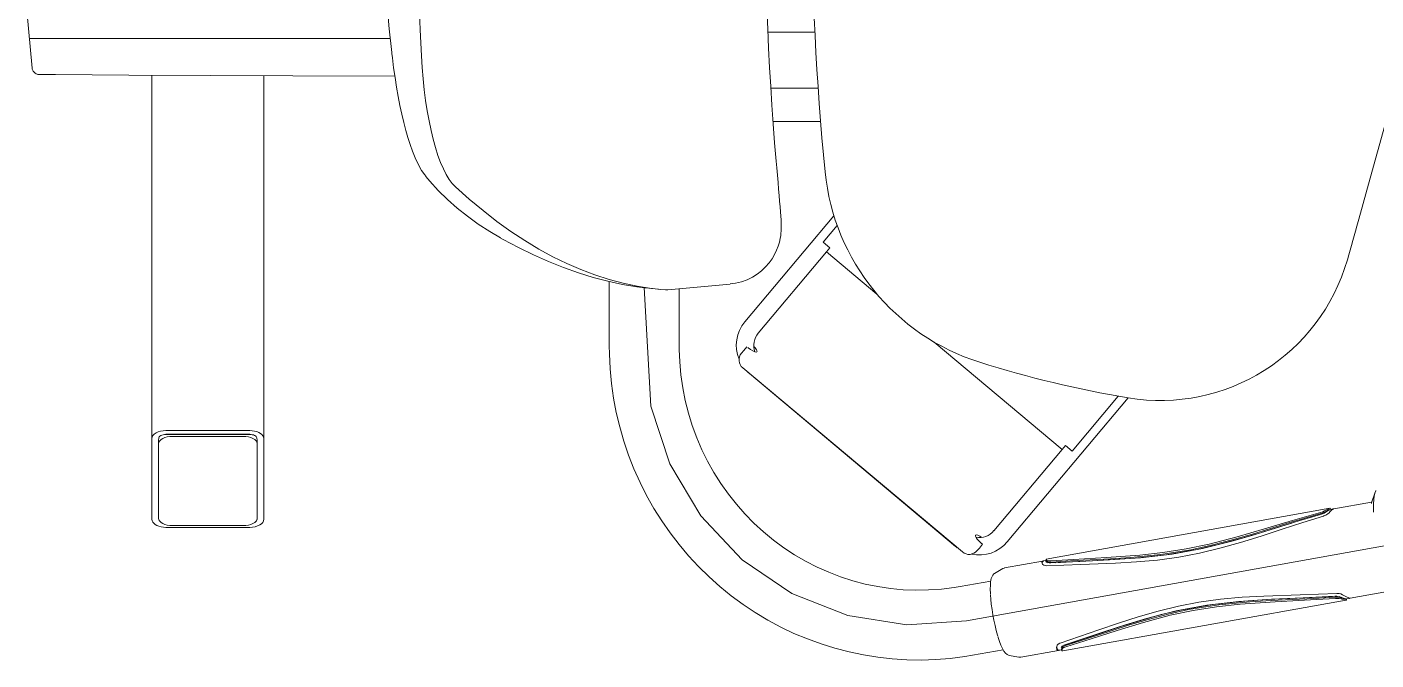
# Model space of a CAD drawing. Header units: millimetres. Extents: x -86 to 1114, y -52 to 545.
# Drawn here: x -71 to 458, y -52 to 196 of the extents above; entities that cross this region are included whole.
import ezdxf

# ---------------------------------------------------------------- set-up
doc = ezdxf.new("R2010")
doc.units = ezdxf.units.MM
doc.layers.add('ceco.net 103 stationary bike', color=7, linetype='Continuous')

msp = doc.modelspace()

# ---------------------------------------------------------------- linework, layer by layer
at = {"layer": 'ceco.net 103 stationary bike', "lineweight": 5}
for p, q in [((-70.91, 202.84), (-68.93, 180.21)), ((70.34, 204.86), (71.13, 195.55)), ((82.82, 205.44), (83.22, 195.21)), ((219.46, 195.65), (219.16, 203.31)), ((-69.95, 191.87), (-14.35, 191.87)), ((-14.35, 191.87), (71.51, 191.87)), ((71.13, 195.55), (72.08, 186.28)), ((83.22, 195.21), (83.71, 185.02)), ((219.44, 194.29), (237.96, 194.29)), ((219.8, 188.02), (219.46, 195.65)), ((72.08, 186.28), (72.12, 185.93)), ((72.14, 185.94), (72.33, 184.21)), ((220.2, 180.46), (219.8, 188.02)), ((-68.93, 180.21), (-68.82, 179.71)), ((72.33, 184.21), (72.83, 180.31)), ((72.83, 180.31), (73.37, 176.47)), ((83.99, 180.48), (83.71, 185.02)), ((84.37, 176.02), (83.99, 180.48)), ((220.63, 172.98), (220.2, 180.46)), ((-68.82, 179.71), (-68.53, 179.04)), ((-68.53, 179.04), (-68.14, 178.54)), ((-68.14, 178.54), (-67.71, 178.18)), ((-67.71, 178.18), (-67.28, 177.94)), ((-67.28, 177.94), (-66.91, 177.81)), ((-66.91, 177.81), (-66.6, 177.74)), ((-66.6, 177.74), (-66.19, 177.71)), ((-66.19, 177.71), (-65.96, 177.71)), ((-65.96, 177.71), (-65.06, 177.7)), ((-65.06, 177.7), (-62.92, 177.69)), ((-62.92, 177.69), (-59.73, 177.67)), ((-59.73, 177.67), (-31.02, 177.48)), ((-31.02, 177.48), (33.33, 177.17)), ((-21.93, 34.82), (-21.93, 177.44)), ((21.92, 177.23), (21.93, 34.82)), ((33.33, 177.17), (73.29, 177.06)), ((73.37, 176.47), (73.96, 172.71)), ((84.83, 171.67), (84.37, 176.02)), ((73.96, 172.71), (74.6, 169.05)), ((85.37, 167.45), (84.83, 171.67)), ((239.23, 172.36), (220.6, 172.36)), ((221.1, 165.6), (220.63, 172.98)), ((74.6, 169.05), (75.28, 165.51)), ((75.28, 165.51), (76, 162.11)), ((85.99, 163.38), (85.37, 167.45)), ((221.61, 158.29), (221.1, 165.6)), ((76, 162.11), (76.76, 158.86)), ((76.76, 158.86), (77.56, 155.77)), ((86.69, 159.48), (85.99, 163.38)), ((87.47, 155.77), (86.69, 159.48)), ((240.2, 159.26), (221.55, 159.19)), ((77.56, 155.77), (78.38, 152.9)), ((88.32, 152.27), (87.47, 155.77)), ((222.17, 150.91), (221.61, 158.29)), ((455.69, 136.98), (461.34, 157.73)), ((78.38, 152.9), (79.25, 150.17)), ((79.25, 150.17), (80.19, 147.54)), ((89.23, 148.99), (88.32, 152.27)), ((90.2, 145.96), (89.23, 148.99)), ((222.77, 143.72), (222.17, 150.91)), ((80.19, 147.54), (81.22, 145.01)), ((81.22, 145.01), (82.38, 142.53)), ((91.23, 143.18), (90.2, 145.96)), ((92.32, 140.68), (91.23, 143.18)), ((223, 141.04), (222.77, 143.74)), ((82.38, 142.53), (83.78, 140.07)), ((83.78, 140.07), (85.01, 138.28)), ((85.01, 138.28), (85.42, 137.79)), ((85.48, 137.7), (86.96, 135.89)), ((93.44, 138.46), (92.32, 140.68)), ((94.61, 136.53), (93.44, 138.46)), ((223.25, 138.12), (223, 141.04)), ((223.5, 135.33), (223.25, 138.12)), ((86.96, 135.89), (90.31, 132.21)), ((95.82, 134.91), (94.61, 136.53)), ((97.05, 133.6), (95.82, 134.91)), ((97.05, 133.6), (102.44, 128.78)), ((223.73, 132.69), (223.5, 135.33)), ((223.94, 130.23), (223.73, 132.69)), ((451.25, 120.92), (455.69, 136.98)), ((90.31, 132.21), (93.89, 128.67)), ((93.89, 128.67), (97.7, 125.28)), ((102.44, 128.78), (107.86, 124.26)), ((224.13, 127.94), (223.94, 130.23)), ((224.31, 125.77), (224.13, 127.94)), ((97.7, 125.28), (101.74, 122.05)), ((101.74, 122.05), (106.01, 118.97)), ((107.86, 124.26), (113.29, 120.04)), ((245.44, 122.23), (210.52, 80.61)), ((224.47, 123.8), (224.31, 125.77)), ((224.59, 122.15), (224.47, 123.8)), ((224.69, 120.61), (224.59, 122.15)), ((106.01, 118.97), (110.49, 116.06)), ((113.29, 120.04), (118.74, 116.12)), ((224.75, 119.31), (224.69, 120.61)), ((224.73, 116.27), (224.76, 117.01)), ((224.77, 118.45), (224.75, 119.31)), ((224.76, 117.01), (224.78, 117.72)), ((224.78, 117.72), (224.77, 118.45)), ((246.71, 118.43), (241.2, 111.86)), ((450.98, 120), (451.25, 120.92)), ((110.49, 116.06), (114.65, 113.61)), ((114.64, 113.62), (115.75, 112.98)), ((115.75, 112.98), (121.72, 109.8)), ((118.74, 116.12), (124.21, 112.51)), ((124.21, 112.51), (129.69, 109.2)), ((223.6, 110.38), (224.06, 111.92)), ((224.06, 111.92), (224.36, 113.29)), ((224.36, 113.29), (224.55, 114.45)), ((224.55, 114.45), (224.66, 115.43)), ((224.66, 115.43), (224.73, 116.27)), ((241.2, 111.86), (243.82, 109.66)), ((121.72, 109.8), (127.66, 106.89)), ((127.66, 106.89), (133.59, 104.26)), ((129.69, 109.2), (135.18, 106.2)), ((135.18, 106.2), (140.69, 103.5)), ((215.76, 76.22), (242.52, 108.11)), ((221.18, 105.38), (222.17, 107.06)), ((222.17, 107.06), (222.97, 108.74)), ((222.97, 108.74), (223.6, 110.38)), ((243.82, 109.66), (242.52, 108.11)), ((242.52, 108.11), (262.27, 91.54)), ((133.59, 104.26), (139.47, 101.91)), ((139.47, 101.91), (145.3, 99.85)), ((140.69, 103.5), (146.2, 101.11)), ((146.2, 101.11), (151.73, 99.02)), ((215.35, 99.36), (217.08, 100.7)), ((217.08, 100.7), (218.63, 102.17)), ((218.63, 102.17), (220, 103.74)), ((220, 103.74), (221.18, 105.38)), ((145.3, 99.85), (151.07, 98.07)), ((151.07, 98.07), (156.81, 96.56)), ((151.73, 99.02), (157.26, 97.24)), ((156.81, 96.56), (162.5, 95.34)), ((157.26, 97.24), (162.81, 95.77)), ((157.34, 96.45), (157.34, 71.27)), ((162.5, 95.34), (168.14, 94.39)), ((162.81, 95.77), (168.35, 94.61)), ((180.26, 93.22), (204.79, 95.45)), ((204.78, 95.52), (206.84, 95.79)), ((206.84, 95.79), (209.18, 96.36)), ((209.18, 96.36), (211.39, 97.16)), ((211.39, 97.16), (213.45, 98.17)), ((213.45, 98.17), (215.35, 99.36)), ((168.14, 94.39), (171.26, 94.02)), ((168.35, 94.61), (173.9, 93.76)), ((171.04, 94.05), (173.6, 47.54)), ((171.26, 94.02), (174.32, 93.71)), ((173.9, 93.76), (179.46, 93.21)), ((174.31, 93.66), (177.39, 93.38)), ((180.26, 93.22), (179.46, 93.21)), ((184.75, 71.27), (184.75, 93.63)), ((157.34, 71.27), (157.38, 68.04)), ((184.76, 69.73), (184.75, 71.27)), ((184.96, 64.89), (184.76, 69.73)), ((210.05, 69.42), (209.18, 68.37)), ((211.29, 70.88), (210.05, 69.42)), ((211.86, 70.44), (211.7, 70.58)), ((212.75, 69.76), (211.86, 70.44)), ((213.61, 69.21), (212.75, 69.76)), ((214.36, 68.85), (213.61, 69.21)), ((214, 71.02), (214.59, 70.37)), ((214.93, 68.72), (214.36, 68.85)), ((214.59, 70.37), (215.07, 69.7)), ((215.25, 68.83), (214.93, 68.72)), ((215.07, 69.7), (215.3, 69.17)), ((215.3, 69.17), (215.25, 68.83)), ((284.78, 72.66), (334.92, 30.59)), ((157.38, 68.04), (157.66, 62.24)), ((185.42, 59.81), (184.96, 64.89)), ((157.66, 62.24), (158.22, 56.46)), ((186.15, 54.75), (185.42, 59.81)), ((295.76, -9.66), (209.69, 62.57)), ((212.29, 60.35), (293.13, -7.48)), ((158.22, 56.46), (159.03, 50.72)), ((187.14, 49.75), (186.15, 54.75)), ((159.03, 50.72), (160.12, 45.02)), ((188.39, 44.8), (187.14, 49.75)), ((313.39, -5.7), (360.75, 50.81)), ((338.83, 29.94), (356.9, 51.47)), ((160.12, 45.02), (161.46, 39.38)), ((173.6, 47.54), (181.13, 24.93)), ((189.9, 39.93), (188.39, 44.8)), ((-20.32, 37.05), (-21, 36.57)), ((-19.49, 37.45), (-20.32, 37.05)), ((-18.54, 37.74), (-19.49, 37.45)), ((-17.52, 37.92), (-18.54, 37.74)), ((-16.45, 37.98), (-17.52, 37.92)), ((16.45, 37.98), (-16.45, 37.98)), ((17.4, 37.93), (16.45, 37.98)), ((18.32, 37.79), (17.4, 37.93)), ((19.19, 37.56), (18.32, 37.79)), ((19.97, 37.24), (19.19, 37.56)), ((20.65, 36.85), (19.97, 37.24)), ((161.46, 39.38), (163.07, 33.81)), ((191.66, 35.15), (189.9, 39.93)), ((-21.82, 35.43), (-21.93, 34.82)), ((-21.93, 34.82), (-21.93, 3.16)), ((-21.51, 36.03), (-21.82, 35.43)), ((-21, 36.57), (-21.51, 36.03)), ((-19.24, 35.14), (-19.3, 34.12)), ((-19.3, 32.93), (-19.3, 34.12)), ((-19.19, 33.47), (-19.3, 32.93)), ((-19.3, 32.93), (-19.3, 3.44)), ((-19.08, 35.45), (-19.24, 35.14)), ((-18.88, 33.98), (-19.19, 33.47)), ((-18.82, 35.73), (-19.08, 35.45)), ((-18.37, 34.45), (-18.88, 33.98)), ((-18.46, 35.98), (-18.82, 35.73)), ((-18.03, 36.18), (-18.46, 35.98)), ((-17.69, 34.87), (-18.37, 34.45)), ((-17.54, 36.34), (-18.03, 36.18)), ((-16.86, 35.21), (-17.69, 34.87)), ((-17, 36.43), (-17.54, 36.34)), ((-16.45, 36.46), (-17, 36.43)), ((-15.91, 35.46), (-16.86, 35.21)), ((-14.88, 35.62), (-15.91, 35.46)), ((-13.82, 35.67), (-14.88, 35.62)), ((13.81, 35.67), (-13.82, 35.67)), ((14.88, 35.62), (13.81, 35.67)), ((15.91, 35.46), (14.88, 35.62)), ((16.86, 35.21), (15.91, 35.46)), ((16.94, 36.44), (16.45, 36.46)), ((17.69, 34.87), (16.86, 35.21)), ((17.42, 36.36), (16.94, 36.44)), ((17.87, 36.24), (17.42, 36.36)), ((18.37, 34.45), (17.69, 34.87)), ((18.28, 36.08), (17.87, 36.24)), ((18.63, 35.87), (18.28, 36.08)), ((18.88, 33.98), (18.37, 34.45)), ((18.91, 35.64), (18.63, 35.87)), ((19.19, 33.47), (18.88, 33.98)), ((19.12, 35.38), (18.91, 35.64)), ((19.25, 35.1), (19.12, 35.38)), ((19.3, 32.93), (19.19, 33.47)), ((19.3, 34.12), (19.25, 35.1)), ((19.3, 34.12), (19.3, 32.93)), ((19.3, 3.44), (19.3, 32.93)), ((21.19, 36.4), (20.65, 36.85)), ((21.6, 35.9), (21.19, 36.4)), ((21.84, 35.37), (21.6, 35.9)), ((21.93, 34.82), (21.84, 35.37)), ((21.93, 34.82), (21.93, 3.17)), ((163.07, 33.81), (164.93, 28.32)), ((193.67, 30.46), (191.66, 35.15)), ((334.92, 30.59), (336.21, 32.14)), ((336.21, 32.14), (338.83, 29.94)), ((164.93, 28.32), (167.04, 22.93)), ((195.92, 25.9), (193.67, 30.46)), ((334.92, 30.59), (308.15, -1.31)), ((167.04, 22.93), (169.41, 17.64)), ((181.13, 24.93), (193.28, 4.52)), ((198.4, 21.46), (195.92, 25.9)), ((201.11, 17.17), (198.4, 21.46)), ((169.41, 17.64), (172.01, 12.48)), ((204.04, 13.02), (201.11, 17.17)), ((172.01, 12.48), (174.85, 7.44)), ((207.19, 9.05), (204.04, 13.02)), ((457.58, 13.75), (456.22, 9.58)), ((456.97, 9.2), (457.07, 10.86)), ((457.07, 10.86), (457.24, 12.29)), ((457.24, 12.29), (457.49, 13.45)), ((457.49, 13.45), (457.8, 14.33)), ((457.8, 14.33), (457.86, 14.46)), ((174.85, 7.44), (177.92, 2.54)), ((210.53, 5.25), (207.19, 9.05)), ((439.76, 7.47), (328.68, -12.48)), ((422.87, 1.44), (436.27, 5.38)), ((425.22, 2.68), (436.19, 5.84)), ((436.19, 5.84), (437.04, 6.12)), ((436.87, 5.57), (436.27, 5.38)), ((437.62, 5.61), (436.59, 5.15)), ((437.67, 5.91), (436.87, 5.57)), ((437.04, 6.12), (437.75, 6.44)), ((438.39, 6.07), (437.62, 5.61)), ((438.27, 6.24), (437.67, 5.91)), ((437.75, 6.44), (438.19, 6.69)), ((439.04, 7.19), (438.19, 6.69)), ((438.27, 6.24), (438.48, 6.37)), ((439.83, 6.93), (438.39, 6.07)), ((438.48, 6.37), (439.32, 6.85)), ((439.52, 5.73), (438.98, 5.24)), ((439.62, 7.44), (439.04, 7.19)), ((439.32, 6.85), (439.81, 7.01)), ((439.88, 6.13), (439.52, 5.73)), ((439.99, 7.46), (439.62, 7.44)), ((440.2, 7.04), (439.83, 6.93)), ((440.67, 6.86), (439.88, 6.13)), ((440.13, 7.28), (439.99, 7.46)), ((440.98, 7.2), (440.19, 7.06)), ((441.31, 7.24), (440.67, 6.86)), ((441.17, 7.22), (440.92, 7.16)), ((440.92, 7.15), (440.99, 7.16)), ((441.38, 7.16), (441.17, 7.22)), ((441.44, 7.24), (441.31, 7.24)), ((456.14, 9.92), (441.43, 7.28)), ((456.26, 9.95), (456.13, 9.94)), ((456.22, 9.58), (456.17, 9.4)), ((456.44, 10.06), (456.26, 9.95)), ((456.43, 10.05), (456.44, 10.06)), ((456.95, 7.31), (456.97, 9.2)), ((456.98, 5.91), (456.95, 7.31)), ((-21.93, 3.16), (-21.84, 2.61)), ((-21.84, 2.61), (-21.6, 2.08)), ((-21.6, 2.08), (-21.19, 1.58)), ((-21.19, 1.58), (-20.65, 1.13)), ((-20.65, 1.13), (-19.97, 0.74)), ((-19.97, 0.74), (-19.19, 0.42)), ((-19.3, 3.44), (-19.19, 2.9)), ((-19.19, 2.9), (-18.88, 2.39)), ((-19.19, 0.42), (-18.32, 0.19)), ((-18.88, 2.39), (-18.37, 1.91)), ((-18.37, 1.91), (-17.69, 1.5)), ((-18.32, 0.19), (-17.4, 0.05)), ((-17.69, 1.5), (-16.86, 1.16)), ((-17.4, 0.05), (-16.45, 0)), ((-16.86, 1.16), (-15.91, 0.9)), ((16.45, 0), (-16.45, 0)), ((-15.91, 0.9), (-14.88, 0.75)), ((-14.88, 0.75), (-13.81, 0.7)), ((-13.81, 0.7), (13.81, 0.7)), ((13.81, 0.7), (14.88, 0.75)), ((14.88, 0.75), (15.91, 0.91)), ((15.91, 0.91), (16.86, 1.16)), ((16.45, 0), (17.52, 0.06)), ((16.86, 1.16), (17.69, 1.5)), ((17.52, 0.06), (18.54, 0.24)), ((17.69, 1.5), (18.37, 1.91)), ((18.37, 1.91), (18.88, 2.39)), ((18.54, 2.05), (18.82, 2.25)), ((18.54, 0.24), (19.49, 0.53)), ((18.82, 2.25), (19.08, 2.53)), ((18.88, 2.39), (19.19, 2.9)), ((19.08, 2.53), (19.24, 2.84)), ((19.19, 2.9), (19.3, 3.44)), ((19.24, 2.84), (19.3, 3.17)), ((19.3, 3.44), (19.3, 3.17)), ((19.49, 0.53), (20.32, 0.93)), ((20.32, 0.93), (21, 1.41)), ((21, 1.41), (21.51, 1.95)), ((21.51, 1.95), (21.82, 2.55)), ((21.82, 2.55), (21.93, 3.17)), ((177.92, 2.54), (181.21, -2.2)), ((193.28, 4.52), (209.49, -12.72)), ((214.07, 1.63), (210.53, 5.25)), ((217.8, -1.78), (214.07, 1.63)), ((409.55, -2.62), (422.87, 1.44)), ((412.62, -2.11), (424.36, 1.5)), ((414.27, -0.61), (425.22, 2.68)), ((427.63, 2.5), (419.11, -0.13)), ((429.2, 1.84), (421.08, -0.78)), ((424.36, 1.5), (424.99, 1.68)), ((436.18, 5.02), (427.63, 2.5)), ((437.34, 4.4), (429.2, 1.84)), ((436.59, 5.15), (436.18, 5.02)), ((437.53, 4.46), (437.34, 4.4)), ((438.26, 4.78), (437.53, 4.46)), ((438.98, 5.24), (438.26, 4.78)), ((181.21, -2.2), (184.72, -6.78)), ((221.69, -4.99), (217.8, -1.78)), ((225.75, -7.99), (221.69, -4.99)), ((300.96, -3.09), (300.91, -3.43)), ((300.91, -3.43), (301.14, -3.96)), ((301.29, -2.98), (300.96, -3.09)), ((301.14, -3.96), (301.62, -4.64)), ((301.85, -3.11), (301.29, -2.98)), ((301.62, -4.64), (302.31, -5.39)), ((302.6, -3.47), (301.85, -3.11)), ((303.34, -3.94), (302.6, -3.47)), ((401.94, -5.26), (389.97, -8.26)), ((392.58, -6.56), (403.44, -3.76)), ((393.45, -7.02), (401.52, -4.93)), ((396.1, -6.78), (404.37, -4.54)), ((401.52, -4.93), (409.55, -2.62)), ((410.54, -2.76), (401.94, -5.26)), ((403.44, -3.76), (414.27, -0.61)), ((404.37, -4.54), (412.62, -2.11)), ((412.92, -3.41), (404.76, -5.94)), ((419.11, -0.13), (410.54, -2.76)), ((421.08, -0.78), (412.92, -3.41)), ((184.72, -6.78), (188.43, -11.19)), ((229.96, -10.75), (225.75, -7.99)), ((297.36, -36.7), (466.95, -6.24)), ((302.45, -8.11), (301.57, -9.15)), ((302.31, -5.39), (303.14, -6.15)), ((303.68, -6.64), (302.45, -8.11)), ((303.68, -6.64), (303.14, -6.15)), ((365.34, -10.9), (374.39, -9.87)), ((377.95, -10.51), (365.63, -11.95)), ((373.54, -10.66), (385.36, -8.79)), ((374.39, -9.87), (383.49, -8.44)), ((375.64, -10.78), (387.8, -8.7)), ((389.97, -8.26), (377.95, -10.51)), ((388.7, -10.15), (380.62, -11.7)), ((383.49, -8.44), (392.58, -6.56)), ((385.36, -8.79), (393.45, -7.02)), ((387.8, -8.7), (396.1, -6.78)), ((396.75, -8.2), (388.7, -10.15)), ((404.76, -5.94), (396.75, -8.2)), ((188.43, -11.19), (192.35, -15.41)), ((192.35, -15.41), (196.45, -19.44)), ((209.49, -12.72), (228.98, -25.98)), ((234.31, -13.29), (229.96, -10.75)), ((238.79, -15.58), (234.31, -13.29)), ((243.37, -17.63), (238.79, -15.58)), ((327.19, -13.24), (312.35, -15.91)), ((326.9, -13.73), (327, -13.32)), ((327.15, -14.46), (326.9, -13.73)), ((327, -13.32), (327.48, -13.27)), ((327.25, -13.35), (327.08, -13.71)), ((327.08, -13.71), (327.1, -14.04)), ((327.09, -14.01), (327.25, -14.6)), ((327.25, -14.61), (327.15, -14.46)), ((327.58, -13.18), (327.25, -13.35)), ((327.65, -14.88), (327.25, -14.61)), ((327.48, -13.27), (327.59, -13.31)), ((327.65, -13.18), (327.58, -13.18)), ((328.42, -13.02), (327.61, -13.17)), ((327.65, -13.19), (327.62, -13.18)), ((328.19, -15.04), (327.65, -14.88)), ((328.9, -15.08), (328.19, -15.04)), ((328.68, -13.03), (328.45, -13.04)), ((328.65, -13.49), (328.53, -13.34)), ((328.53, -13.34), (328.53, -13.36)), ((328.59, -12.61), (328.66, -13.05)), ((328.64, -12.5), (328.61, -12.65)), ((328.61, -12.65), (328.89, -12.95)), ((328.73, -12.5), (328.64, -12.5)), ((328.81, -13.62), (328.65, -13.49)), ((328.69, -13.03), (328.68, -13.03)), ((328.69, -13.04), (328.68, -13.07)), ((328.68, -13.07), (328.97, -13.4)), ((329.05, -13.84), (328.68, -13.64)), ((328.89, -12.95), (329.26, -13.1)), ((342.2, -14.58), (328.9, -15.08)), ((329.23, -13.53), (328.97, -13.4)), ((329.75, -13.97), (329.05, -13.84)), ((329.78, -13.62), (329.23, -13.53)), ((329.26, -13.1), (329.9, -13.17)), ((330.19, -13.71), (329.26, -13.87)), ((330.43, -13.97), (329.75, -13.97)), ((330.53, -13.62), (329.78, -13.62)), ((329.9, -13.17), (330.45, -13.16)), ((341.82, -13.35), (330.43, -13.97)), ((330.45, -13.16), (339.38, -12.56)), ((330.53, -13.62), (338.14, -13.12)), ((332.19, -13.88), (338.55, -13.5)), ((338.14, -13.12), (345.88, -12.72)), ((338.55, -13.5), (346.73, -13.1)), ((339.38, -12.56), (352.22, -11.84)), ((353.44, -12.79), (341.82, -13.35)), ((355.74, -14.08), (342.2, -14.58)), ((345.88, -12.72), (353.79, -12.32)), ((346.73, -13.1), (355.08, -12.67)), ((352.22, -11.84), (365.34, -10.9)), ((365.63, -11.95), (353.44, -12.79)), ((353.79, -12.32), (361.79, -11.82)), ((355.08, -12.67), (363.53, -12.09)), ((363.99, -13.6), (355.74, -14.08)), ((361.79, -11.82), (373.54, -10.66)), ((363.53, -12.09), (375.64, -10.78)), ((372.29, -12.84), (363.99, -13.6)), ((380.62, -11.7), (372.29, -12.84)), ((196.45, -19.44), (200.74, -23.27)), ((248.06, -19.43), (243.37, -17.63)), ((252.84, -20.96), (248.06, -19.43)), ((257.69, -22.24), (252.84, -20.96)), ((306.91, -21.06), (294.94, -23.21)), ((307.1, -20.1), (306.86, -21.32)), ((307.39, -19.28), (307.1, -20.1)), ((307.73, -18.71), (307.39, -19.28)), ((308.17, -18.26), (307.73, -18.71)), ((308.38, -18.14), (308.17, -18.26)), ((311.69, -16.16), (308.39, -18.11)), ((312.15, -15.96), (311.67, -16.2)), ((312.39, -15.93), (312.15, -15.96)), ((200.74, -23.27), (205.2, -26.89)), ((228.98, -25.98), (250.82, -34.64)), ((262.6, -23.25), (257.69, -22.24)), ((267.55, -23.99), (262.6, -23.25)), ((272.54, -24.46), (267.55, -23.99)), ((277.54, -24.66), (272.54, -24.46)), ((282.55, -24.58), (277.54, -24.66)), ((287.54, -24.24), (282.55, -24.58)), ((292.51, -23.62), (287.54, -24.24)), ((294.94, -23.21), (292.51, -23.62)), ((306.74, -22.71), (306.7, -24.25)), ((306.7, -24.25), (306.74, -25.92)), ((306.86, -21.32), (306.74, -22.71)), ((306.74, -25.92), (306.77, -26.31)), ((428.25, -26.46), (442.6, -25.96)), ((442.6, -25.96), (443.42, -26)), ((443.42, -26), (444.16, -26.15)), ((444.16, -26.15), (444.84, -26.43)), ((444.84, -26.43), (445.11, -26.58)), ((447.74, -27.79), (462.44, -25.15)), ((205.2, -26.89), (209.82, -30.3)), ((209.82, -30.3), (214.6, -33.48)), ((306.92, -28.15), (306.81, -26.59)), ((307.12, -30.14), (306.92, -28.15)), ((307.39, -32.21), (307.12, -30.14)), ((335.15, -48.51), (446.23, -28.56)), ((372.52, -32.84), (380.45, -30.89)), ((379.63, -32.78), (391.63, -30.53)), ((380.45, -30.89), (388.51, -29.34)), ((394.08, -30.26), (381.89, -32.34)), ((396.31, -30.38), (384.41, -32.25)), ((395.44, -31.16), (386.28, -32.6)), ((388.51, -29.34), (396.92, -28.2)), ((391.63, -30.53), (404.2, -29.09)), ((406.48, -28.95), (394.08, -30.26)), ((404.72, -30.14), (395.44, -31.16)), ((408.4, -29.23), (396.31, -30.38)), ((396.92, -28.2), (405.42, -27.44)), ((404.2, -29.09), (416.92, -28.25)), ((418.44, -29.2), (404.72, -30.14)), ((405.42, -27.44), (413.97, -26.96)), ((415.29, -28.37), (406.48, -28.95)), ((416.8, -28.72), (408.4, -29.23)), ((413.97, -26.96), (428.25, -26.46)), ((424.13, -27.94), (415.29, -28.37)), ((425.21, -28.32), (416.8, -28.72)), ((416.92, -28.25), (429.31, -27.69)), ((432.23, -28.49), (418.44, -29.2)), ((432.93, -27.54), (424.13, -27.94)), ((433.59, -27.92), (425.21, -28.32)), ((429.31, -27.69), (441.73, -27.06)), ((442.03, -27.88), (432.23, -28.49)), ((440.91, -27.11), (432.93, -27.54)), ((441.95, -27.42), (433.59, -27.92)), ((441.73, -27.06), (442.53, -27.07)), ((441.95, -27.42), (442.84, -27.42)), ((442.66, -27.87), (442.03, -27.88)), ((442.53, -27.07), (443.49, -27.2)), ((443.53, -27.94), (442.66, -27.87)), ((442.84, -27.42), (443.62, -27.51)), ((443.49, -27.2), (444.18, -27.39)), ((444.21, -28.09), (443.53, -27.94)), ((443.62, -27.51), (444.13, -27.64)), ((444.92, -27.9), (444.13, -27.64)), ((444.21, -28.09), (444.55, -28.2)), ((444.25, -27.45), (444.75, -27.62)), ((444.55, -28.2), (445.38, -28.44)), ((444.75, -27.62), (445.6, -27.88)), ((445.63, -28.08), (444.92, -27.9)), ((445.11, -26.58), (446.31, -27.31)), ((445.38, -28.44), (445.96, -28.56)), ((445.6, -27.88), (446.2, -28.01)), ((446.08, -28.13), (445.63, -28.08)), ((445.96, -28.56), (446.27, -28.54)), ((446.25, -28.01), (446.08, -28.13)), ((446.2, -28.01), (446.22, -28.01)), ((446.24, -28.01), (446.25, -28.01)), ((446.32, -28.43), (446.25, -28.01)), ((446.27, -28.54), (446.29, -28.43)), ((446.31, -27.31), (447.24, -27.72)), ((446.49, -28.02), (447.28, -27.87)), ((447.27, -27.83), (447.21, -27.84)), ((447.21, -27.86), (447.36, -27.86)), ((447.24, -27.72), (447.74, -27.76)), ((447.36, -27.86), (447.54, -27.75)), ((214.6, -33.48), (219.52, -36.42)), ((219.52, -36.42), (224.56, -39.13)), ((250.82, -34.64), (273.98, -38.27)), ((273.98, -38.27), (297.36, -36.7)), ((307.73, -34.32), (307.39, -32.21)), ((308.13, -36.44), (307.73, -34.32)), ((308.57, -38.51), (308.13, -36.44)), ((356.92, -37.63), (364.75, -35.1)), ((365.71, -36.5), (357.84, -38.93)), ((359.72, -38.28), (367.95, -35.78)), ((368.58, -36.11), (360.89, -38.42)), ((364.75, -35.1), (372.52, -32.84)), ((373.72, -34.26), (365.71, -36.5)), ((377.28, -34.48), (366.73, -37.28)), ((367.95, -35.78), (379.63, -32.78)), ((376.42, -34.01), (368.58, -36.11)), ((381.89, -32.34), (373.72, -34.26)), ((384.41, -32.25), (376.42, -34.01)), ((386.28, -32.6), (377.28, -34.48)), ((224.56, -39.13), (229.73, -41.6)), ((229.73, -41.6), (235, -43.81)), ((309.06, -40.5), (308.57, -38.51)), ((309.58, -42.36), (309.06, -40.5)), ((341.64, -42.88), (349.22, -40.26)), ((343.76, -43.54), (351.65, -40.91)), ((356.44, -40.43), (346.26, -43.72)), ((357.84, -38.93), (346.86, -42.54)), ((360.89, -38.42), (348.42, -42.48)), ((349.22, -40.26), (356.92, -37.63)), ((351.65, -40.91), (359.72, -38.28)), ((366.73, -37.28), (356.44, -40.43)), ((235, -43.81), (240.38, -45.77)), ((240.38, -45.77), (245.83, -47.47)), ((245.83, -47.47), (251.36, -48.91)), ((309.68, -42.71), (309.58, -42.36)), ((309.74, -43), (309.81, -43.22)), ((309.81, -43.22), (310.34, -44.82)), ((310.34, -44.82), (310.89, -46.24)), ((310.89, -46.24), (311.45, -47.49)), ((311.45, -47.49), (312.04, -48.54)), ((332.73, -47.17), (332.74, -46.77)), ((332.83, -47.9), (332.73, -47.17)), ((332.74, -46.77), (332.93, -46.28)), ((332.79, -46.65), (332.83, -47.1)), ((332.84, -47.18), (332.97, -47.72)), ((332.93, -46.28), (333.39, -45.82)), ((333.39, -45.82), (333.99, -45.5)), ((333.99, -45.5), (334.16, -45.44)), ((334.16, -45.44), (341.64, -42.88)), ((334.47, -47.1), (334.86, -46.65)), ((334.77, -47.44), (334.69, -47.86)), ((334.83, -47.28), (334.77, -47.44)), ((334.83, -47.28), (335.12, -46.95)), ((334.86, -46.65), (335.62, -46.2)), ((335.11, -47.47), (334.91, -47.73)), ((335.58, -47.16), (335.11, -47.47)), ((335.12, -46.95), (335.69, -46.61)), ((335.99, -46.07), (335.57, -46.23)), ((336.29, -46.88), (335.58, -47.16)), ((335.62, -46.2), (335.98, -46.06)), ((335.69, -46.61), (336.21, -46.42)), ((335.98, -46.06), (343.76, -43.54)), ((335.99, -46.07), (335.98, -46.06)), ((346.86, -42.54), (336.06, -46.04)), ((348.42, -42.48), (336.21, -46.42)), ((346.26, -43.72), (336.29, -46.88)), ((251.36, -48.91), (256.95, -50.08)), ((256.95, -50.08), (262.58, -50.99)), ((262.58, -50.99), (268.25, -51.62)), ((268.25, -51.62), (273.95, -51.98)), ((273.95, -51.98), (279.65, -52.07)), ((279.65, -52.07), (285.36, -51.89)), ((285.36, -51.89), (291.04, -51.43)), ((291.04, -51.43), (296.7, -50.71)), ((296.7, -50.71), (299.79, -50.19)), ((299.79, -50.19), (311.76, -48.04)), ((312.04, -48.54), (312.7, -49.41)), ((312.7, -49.41), (313.28, -49.93)), ((313.28, -49.93), (313.87, -50.22)), ((313.87, -50.22), (314.11, -50.26)), ((314.17, -50.3), (317.95, -50.98)), ((317.91, -50.96), (317.99, -50.99)), ((317.99, -50.99), (318.61, -50.98)), ((318.66, -50.98), (333.48, -48.32)), ((333.11, -48.28), (332.83, -47.9)), ((332.97, -47.72), (333.22, -48.08)), ((333.48, -48.27), (333.11, -48.28)), ((333.22, -48.08), (333.61, -48.25)), ((333.61, -48.25), (334, -48.21)), ((333.91, -48.24), (334.72, -48.1)), ((333.91, -48.22), (333.96, -48.23)), ((333.96, -48.23), (333.98, -48.22)), ((334.69, -47.86), (334.71, -47.88)), ((334.69, -47.88), (334.77, -48.32)), ((334.84, -47.91), (334.77, -48.31)), ((334.77, -48.31), (334.92, -48.5)), ((334.91, -47.73), (334.84, -47.91)), ((334.92, -48.5), (335.18, -48.48))]:
    msp.add_line(p, q, dxfattribs=at)
at = {"layer": 'ceco.net 103 stationary bike'}
msp.add_line((16.45, 36.46), (-16.45, 36.46), dxfattribs=at)
at = {"layer": 'ceco.net 103 stationary bike', "lineweight": 5}
for centre, radius, start, end in [((1332.7, 246.72), 1096, 174.38692, 185.61492), ((328.84, 148.02), 87.3, 185.6149, 252.5009), ((-2591.03, 978.34), 3160.78, 343.96015, 344.24282), ((373.34, 126.09), 76.33, 260.509, 343.9602), ((221.54, 71.37), 14.39, 140.0009, 202.2054), ((221.54, 71.37), 7.54, 140.0009, 199.7098), ((212.34, 65.73), 4.12, 140.0009, 230.0009), ((431.38, 473.26), 428.31, 252.5009, 260.509), ((221.54, 71.37), 14.39, 226.61, 230.0009), ((302.37, 3.54), 7.54, 260.292, 320.0009), ((302.37, 3.54), 14.39, 230.0009, 233.3919), ((298.41, -6.5), 4.12, 230.0009, 320.0009), ((302.37, 3.54), 14.39, 257.7965, 320.0009)]:
    msp.add_arc(centre, radius, start, end, dxfattribs=at)

doc.saveas('drawing.dxf')
